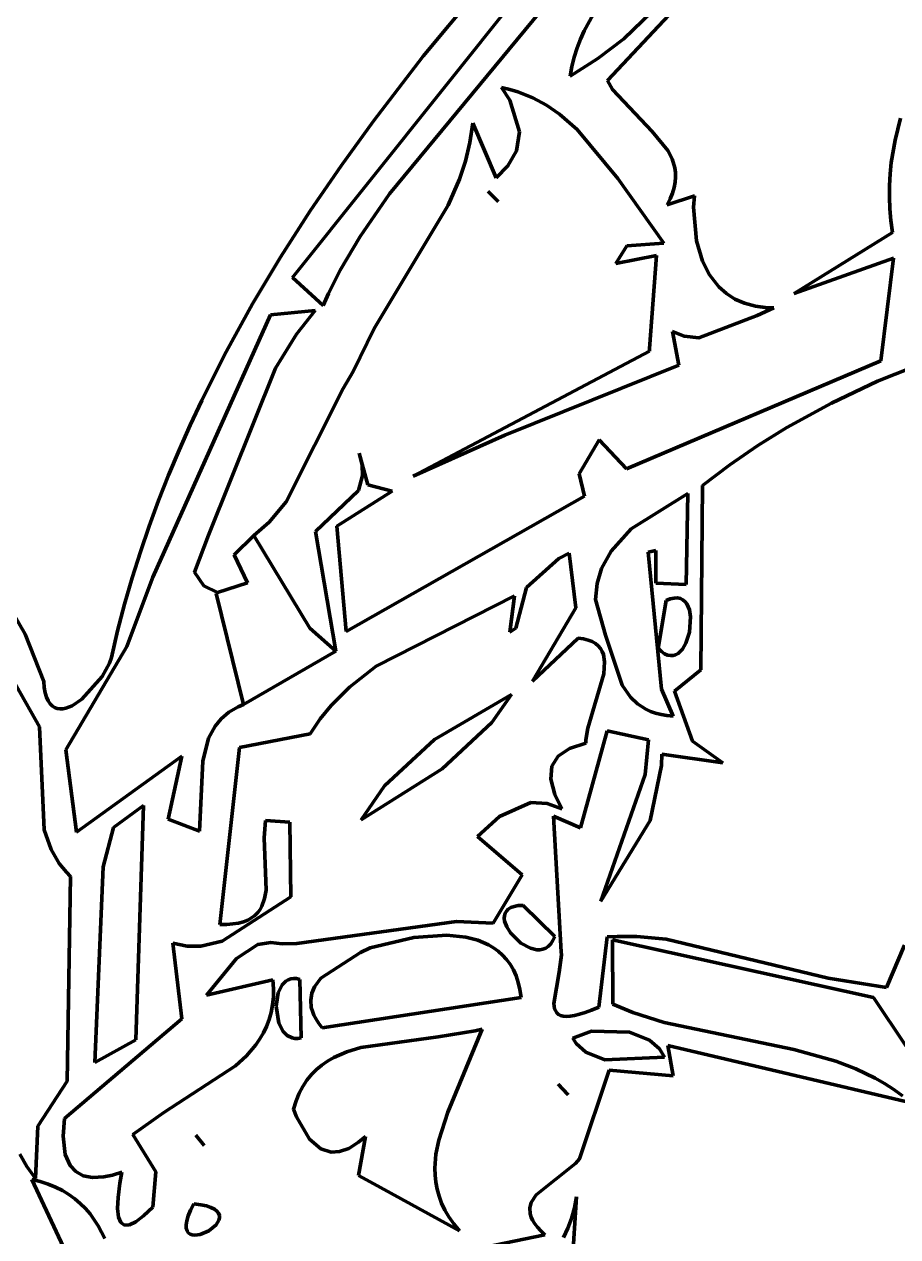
# Model space of a CAD drawing. Header units: millimetres. Extents: x 0 to 10.4, y 0 to 8.2.
# Drawn here: x 6.522 to 7.062, y 4.295 to 5.044 of the extents above; entities that cross this region are included whole.
import ezdxf

# ---------------------------------------------------------------- set-up
doc = ezdxf.new("R2010")
doc.units = ezdxf.units.MM
for name, color, linetype, lineweight in [('color#000000ff', 7, 'CONTINUOUS', 100), ('color#929292ff', 7, 'CONTINUOUS', 100), ('color#ffffffff', 7, 'CONTINUOUS', 100)]:
    doc.layers.add(name, color=color, linetype=linetype, lineweight=lineweight)

msp = doc.modelspace()

# ---------------------------------------------------------------- linework, layer by layer
at = {"layer": 'color#000000ff'}
for p, q in [((7.00498, 5.14004), (6.88251, 5.00934)), ((6.8826, 5.13125), (6.68796, 4.88781)), ((6.89261, 5.03508), (6.97901, 5.11898)), ((6.76876, 5.02437), (6.81171, 5.07616)), ((6.74798, 4.93942), (6.84555, 5.05733)), ((6.87358, 5.05023), (6.86809, 5.0402)), ((6.86809, 5.0402), (6.86575, 5.03495)), ((6.86575, 5.03495), (6.8637, 5.02952)), ((6.87664, 5.02292), (6.89261, 5.03508)), ((6.8637, 5.02952), (6.86197, 5.02391)), ((6.73783, 4.9842), (6.76876, 5.02437)), ((6.85952, 5.01209), (6.87664, 5.02292)), ((6.86057, 5.0181), (6.85952, 5.01209)), ((6.86197, 5.02391), (6.86057, 5.0181)), ((6.82219, 5.00391), (6.81711, 5.00513)), ((6.81711, 5.00513), (6.8221, 4.99725)), ((6.82708, 5.00243), (6.82219, 5.00391)), ((6.88251, 5.00934), (6.8856, 5.00385)), ((6.8856, 5.00385), (6.91006, 4.9779)), ((6.8221, 4.99725), (6.82823, 4.97763)), ((6.8363, 4.99872), (6.82708, 5.00243)), ((6.84485, 4.9941), (6.8363, 4.99872)), ((6.85279, 4.98867), (6.84485, 4.9941)), ((6.86373, 4.97924), (6.85279, 4.98867)), ((6.71801, 4.95678), (6.73783, 4.9842)), ((6.79936, 4.98314), (6.79759, 4.97117)), ((6.81385, 4.94936), (6.79936, 4.98314)), ((7.06005, 4.97255), (7.06348, 4.98608)), ((6.82823, 4.97763), (6.82639, 4.96607)), ((6.88881, 4.94899), (6.86373, 4.97924)), ((6.91006, 4.9779), (6.91974, 4.96613)), ((7.05777, 4.95872), (7.06005, 4.97255)), ((6.79759, 4.97117), (6.79479, 4.95964)), ((6.82639, 4.96607), (6.821, 4.95668)), ((6.91974, 4.96613), (6.92238, 4.96102)), ((6.79479, 4.95964), (6.79109, 4.94851)), ((6.92238, 4.96102), (6.92404, 4.95557)), ((7.05708, 4.95169), (7.05777, 4.95872)), ((6.69893, 4.92885), (6.71801, 4.95678)), ((6.821, 4.95668), (6.81385, 4.94936)), ((6.92404, 4.95557), (6.92445, 4.95268)), ((6.92445, 4.95268), (6.92453, 4.94968)), ((7.0567, 4.9446), (7.05708, 4.95169)), ((6.79109, 4.94851), (6.78412, 4.93242)), ((6.91727, 4.90886), (6.88881, 4.94899)), ((6.92367, 4.9433), (6.92268, 4.9399)), ((6.92428, 4.94656), (6.92367, 4.9433)), ((6.92453, 4.94968), (6.92428, 4.94656)), ((7.05664, 4.93744), (7.0567, 4.9446)), ((6.72968, 4.91308), (6.74798, 4.93942)), ((6.91943, 4.93261), (6.93614, 4.93821)), ((6.92127, 4.93634), (6.91943, 4.93261)), ((6.92268, 4.9399), (6.92127, 4.93634)), ((6.93614, 4.93821), (6.93571, 4.93116)), ((7.05692, 4.93022), (7.05664, 4.93744)), ((6.68068, 4.90038), (6.69893, 4.92885)), ((6.78412, 4.93242), (6.73848, 4.85633)), ((6.93571, 4.93116), (6.93739, 4.91049)), ((7.05755, 4.92293), (7.05692, 4.93022)), ((7.05852, 4.91558), (7.05755, 4.92293)), ((6.71745, 4.89232), (6.72968, 4.91308)), ((6.99786, 4.87784), (7.05852, 4.91558)), ((6.8877, 4.89632), (6.89452, 4.90732)), ((6.89452, 4.90732), (6.91727, 4.90886)), ((6.93739, 4.91049), (6.94118, 4.89783)), ((6.66337, 4.87139), (6.68068, 4.90038)), ((6.91281, 4.90138), (6.8877, 4.89632)), ((6.90848, 4.84393), (6.91281, 4.90138)), ((6.94118, 4.89783), (6.94554, 4.88935)), ((7.05902, 4.89967), (6.99786, 4.87784)), ((7.05131, 4.83628), (7.05902, 4.89967)), ((6.71018, 4.87789), (6.71745, 4.89232)), ((6.68796, 4.88781), (6.70685, 4.87048)), ((6.94554, 4.88935), (6.95129, 4.88202)), ((6.70685, 4.87048), (6.71018, 4.87789)), ((6.95129, 4.88202), (6.95592, 4.87789)), ((6.95592, 4.87789), (6.96122, 4.87447)), ((6.64708, 4.84186), (6.66337, 4.87139)), ((6.96122, 4.87447), (6.9672, 4.87181)), ((6.9672, 4.87181), (6.97389, 4.87001)), ((6.97389, 4.87001), (6.98131, 4.86912)), ((6.9853, 4.86905), (6.97496, 4.86421)), ((6.98131, 4.86912), (6.9853, 4.86905)), ((6.67439, 4.86468), (6.60168, 4.70262)), ((6.7019, 4.86738), (6.67439, 4.86468)), ((6.69045, 4.85271), (6.7019, 4.86738)), ((6.97496, 4.86421), (6.93888, 4.85048)), ((6.67739, 4.83182), (6.69045, 4.85271)), ((6.73848, 4.85633), (6.72548, 4.82979)), ((6.92978, 4.85158), (6.9227, 4.85434)), ((6.9227, 4.85434), (6.92664, 4.83354)), ((6.93888, 4.85048), (6.92978, 4.85158)), ((6.63935, 4.82689), (6.64708, 4.84186)), ((6.76251, 4.76498), (6.90836, 4.84235)), ((6.90836, 4.84235), (6.90848, 4.84393)), ((7.09813, 4.84314), (7.04932, 4.8237)), ((6.63607, 4.72862), (6.67739, 4.83182)), ((6.92664, 4.83354), (6.81902, 4.79034)), ((6.89428, 4.76956), (7.05131, 4.83628)), ((6.63191, 4.81179), (6.63935, 4.82689)), ((6.72548, 4.82979), (6.71918, 4.81917)), ((7.04932, 4.8237), (7.02091, 4.81021)), ((6.71918, 4.81917), (6.68418, 4.74916)), ((6.62477, 4.79655), (6.63191, 4.81179)), ((7.02091, 4.81021), (6.99331, 4.7951)), ((6.61795, 4.78117), (6.62477, 4.79655)), ((6.99331, 4.7951), (6.97542, 4.78405)), ((6.81902, 4.79034), (6.76251, 4.76498)), ((6.86491, 4.76649), (6.87728, 4.78757)), ((6.87728, 4.78757), (6.89428, 4.76956)), ((6.61146, 4.76565), (6.61795, 4.78117)), ((6.73109, 4.77191), (6.72926, 4.77916)), ((6.72926, 4.77916), (6.73441, 4.75961)), ((6.97542, 4.78405), (6.958, 4.77214)), ((6.7313, 4.76544), (6.73109, 4.77191)), ((6.958, 4.77214), (6.94108, 4.75933)), ((6.6053, 4.75), (6.61146, 4.76565)), ((6.72865, 4.75612), (6.7313, 4.76544)), ((6.86837, 4.75262), (6.86491, 4.76649)), ((6.70221, 4.73084), (6.72865, 4.75612)), ((6.74947, 4.75573), (6.71528, 4.73424)), ((6.73441, 4.75961), (6.74947, 4.75573)), ((6.94108, 4.75933), (6.9402, 4.64534)), ((6.5995, 4.7342), (6.6053, 4.75)), ((6.68418, 4.74916), (6.67368, 4.73666)), ((6.72122, 4.6691), (6.86837, 4.75262)), ((6.93218, 4.75439), (6.89711, 4.73248)), ((6.93113, 4.69809), (6.93218, 4.75439)), ((6.59406, 4.71826), (6.5995, 4.7342)), ((6.67368, 4.73666), (6.66414, 4.72845)), ((6.71528, 4.73424), (6.72122, 4.6691)), ((6.62755, 4.70585), (6.63607, 4.72862)), ((6.66414, 4.72845), (6.65198, 4.71651)), ((6.7147, 4.65697), (6.70221, 4.73084)), ((6.89711, 4.73248), (6.88471, 4.71879)), ((6.58899, 4.70219), (6.59406, 4.71826)), ((6.88471, 4.71879), (6.87889, 4.70797)), ((6.90756, 4.71813), (6.91243, 4.71918)), ((6.91585, 4.63341), (6.90756, 4.71813)), ((6.91243, 4.71918), (6.91236, 4.69904)), ((6.65198, 4.71651), (6.66022, 4.69909)), ((6.8524, 4.71429), (6.83253, 4.69622)), ((6.85887, 4.71746), (6.8524, 4.71429)), ((6.86293, 4.68364), (6.85887, 4.71746)), ((6.63324, 4.69733), (6.62755, 4.70585)), ((6.87889, 4.70797), (6.87615, 4.69886)), ((6.50462, 4.69901), (6.52291, 4.66756)), ((6.5843, 4.68597), (6.58899, 4.70219)), ((6.60168, 4.70262), (6.58568, 4.65992)), ((6.64173, 4.69324), (6.63324, 4.69733)), ((6.66022, 4.69909), (6.64173, 4.69324)), ((6.83253, 4.69622), (6.82596, 4.6711)), ((6.87615, 4.69886), (6.87501, 4.68879)), ((6.91236, 4.69904), (6.93113, 4.69809)), ((6.82515, 4.69121), (6.73971, 4.64765)), ((6.82215, 4.66864), (6.82515, 4.69121)), ((6.87501, 4.68879), (6.88127, 4.66694)), ((6.9187, 4.68834), (6.91382, 4.65877)), ((6.92129, 4.68932), (6.9187, 4.68834)), ((6.92361, 4.6898), (6.92129, 4.68932)), ((6.92567, 4.68983), (6.92361, 4.6898)), ((6.92749, 4.68943), (6.92567, 4.68983)), ((6.92906, 4.68865), (6.92749, 4.68943)), ((6.9304, 4.68753), (6.92906, 4.68865)), ((6.58002, 4.66961), (6.5843, 4.68597)), ((6.83617, 4.63853), (6.86293, 4.68364)), ((6.93151, 4.68611), (6.9304, 4.68753)), ((6.93308, 4.68253), (6.93151, 4.68611)), ((6.93384, 4.67822), (6.93308, 4.68253)), ((6.53175, 4.61032), (6.49273, 4.67886)), ((6.93313, 4.66868), (6.93384, 4.67822)), ((6.52291, 4.66756), (6.53433, 4.63826)), ((6.57614, 4.6531), (6.58002, 4.66961)), ((6.82596, 4.6711), (6.82215, 4.66864)), ((6.88127, 4.66694), (6.89165, 4.63596)), ((6.93091, 4.66196), (6.93313, 4.66868)), ((6.58568, 4.65992), (6.54798, 4.59594)), ((6.86432, 4.66505), (6.83617, 4.63853)), ((6.86762, 4.66457), (6.86432, 4.66505)), ((6.87048, 4.66383), (6.86762, 4.66457)), ((6.87294, 4.66285), (6.87048, 4.66383)), ((6.87502, 4.66165), (6.87294, 4.66285)), ((6.87674, 4.66023), (6.87502, 4.66165)), ((6.87811, 4.65861), (6.87674, 4.66023)), ((6.87917, 4.65681), (6.87811, 4.65861)), ((6.91382, 4.65877), (6.91579, 4.65681)), ((6.92746, 4.6568), (6.92873, 4.65828)), ((6.92873, 4.65828), (6.93091, 4.66196)), ((6.57496, 4.6495), (6.57614, 4.6531)), ((6.65765, 4.62413), (6.7147, 4.65697)), ((6.87994, 4.65484), (6.87917, 4.65681)), ((6.88069, 4.65045), (6.87994, 4.65484)), ((6.91579, 4.65681), (6.9177, 4.65542)), ((6.9177, 4.65542), (6.91954, 4.65456)), ((6.91954, 4.65456), (6.92131, 4.65419)), ((6.92131, 4.65419), (6.92299, 4.65426)), ((6.92299, 4.65426), (6.92458, 4.65475)), ((6.92458, 4.65475), (6.92607, 4.65561)), ((6.92607, 4.65561), (6.92746, 4.6568)), ((6.57037, 4.64124), (6.57496, 4.6495)), ((6.73971, 4.64765), (6.72314, 4.63467)), ((6.8802, 4.64295), (6.88069, 4.65045)), ((6.9402, 4.64534), (6.92396, 4.6322)), ((6.53433, 4.63826), (6.5347, 4.63451)), ((6.55784, 4.62734), (6.57037, 4.64124)), ((6.87044, 4.6095), (6.8802, 4.64295)), ((6.89165, 4.63596), (6.89681, 4.62853)), ((6.5347, 4.63451), (6.5353, 4.63128)), ((6.5353, 4.63128), (6.5361, 4.62856)), ((6.5361, 4.62856), (6.53709, 4.6263)), ((6.72314, 4.63467), (6.71191, 4.62343)), ((6.89681, 4.62853), (6.9011, 4.6244)), ((6.92316, 4.61689), (6.91585, 4.63341)), ((6.92396, 4.6322), (6.93503, 4.60142)), ((6.53709, 4.6263), (6.53826, 4.62449)), ((6.53826, 4.62449), (6.53958, 4.62311)), ((6.53958, 4.62311), (6.54104, 4.62213)), ((6.54104, 4.62213), (6.54262, 4.62153)), ((6.54262, 4.62153), (6.54431, 4.62127)), ((6.54431, 4.62127), (6.5461, 4.62135)), ((6.5461, 4.62135), (6.54796, 4.62173)), ((6.54796, 4.62173), (6.55184, 4.6233)), ((6.55184, 4.6233), (6.55784, 4.62734)), ((6.64867, 4.61921), (6.65437, 4.62264)), ((6.65437, 4.62264), (6.65765, 4.62413)), ((6.71191, 4.62343), (6.7051, 4.61508)), ((6.9011, 4.6244), (6.9062, 4.62106)), ((6.9062, 4.62106), (6.90908, 4.61972)), ((6.64028, 4.61072), (6.64401, 4.61521)), ((6.64401, 4.61521), (6.64867, 4.61921)), ((6.7051, 4.61508), (6.69891, 4.60598)), ((6.90908, 4.61972), (6.91221, 4.61862)), ((6.91221, 4.61862), (6.91558, 4.61777)), ((6.91558, 4.61777), (6.91923, 4.61719)), ((6.91923, 4.61719), (6.92316, 4.61689)), ((6.53471, 4.5467), (6.53175, 4.61032)), ((6.6362, 4.60319), (6.64028, 4.61072)), ((6.69891, 4.60598), (6.65517, 4.59742)), ((6.88223, 4.60771), (6.86587, 4.54787)), ((6.86915, 4.60223), (6.87044, 4.6095)), ((6.90782, 4.60228), (6.88223, 4.60771)), ((6.63258, 4.589), (6.6362, 4.60319)), ((6.85897, 4.59692), (6.86907, 4.60006)), ((6.86907, 4.60006), (6.86915, 4.60223)), ((6.9058, 4.5807), (6.90782, 4.60228)), ((6.93503, 4.60142), (6.9538, 4.58798)), ((6.54798, 4.59594), (6.55459, 4.54521)), ((6.55459, 4.54521), (6.61969, 4.59207)), ((6.61969, 4.59207), (6.61122, 4.55328)), ((6.65517, 4.59742), (6.64304, 4.48823)), ((6.8482, 4.58586), (6.85202, 4.59219)), ((6.85202, 4.59219), (6.85897, 4.59692)), ((6.91615, 4.59337), (6.9159, 4.58626)), ((6.9538, 4.58798), (6.91615, 4.59337)), ((6.63057, 4.54588), (6.63258, 4.589)), ((6.84753, 4.57793), (6.8482, 4.58586)), ((6.9159, 4.58626), (6.90877, 4.55247)), ((6.85001, 4.56841), (6.84753, 4.57793)), ((6.87842, 4.50249), (6.9058, 4.5807)), ((6.85425, 4.55964), (6.85001, 4.56841)), ((6.59599, 4.56166), (6.57751, 4.54813)), ((6.59118, 4.41688), (6.59599, 4.56166)), ((6.81579, 4.55491), (6.83508, 4.56348)), ((6.83508, 4.56348), (6.84528, 4.56289)), ((6.84528, 4.56289), (6.85425, 4.55964)), ((6.61122, 4.55328), (6.63057, 4.54588)), ((6.80213, 4.5426), (6.81579, 4.55491)), ((6.86587, 4.54787), (6.8491, 4.55508)), ((6.8491, 4.55508), (6.85389, 4.47131)), ((6.53891, 4.53437), (6.53471, 4.5467)), ((6.57751, 4.54813), (6.57112, 4.5238)), ((6.67053, 4.54168), (6.67134, 4.55244)), ((6.67134, 4.55244), (6.68639, 4.5513)), ((6.68639, 4.5513), (6.68699, 4.50518)), ((6.90877, 4.55247), (6.87842, 4.50249)), ((6.67165, 4.50935), (6.67053, 4.54168)), ((6.82986, 4.51882), (6.80213, 4.5426)), ((6.54393, 4.52576), (6.53891, 4.53437)), ((6.54834, 4.52039), (6.54393, 4.52576)), ((6.57112, 4.5238), (6.56587, 4.4029)), ((6.5509, 4.51782), (6.54834, 4.52039)), ((6.54889, 4.39135), (6.5509, 4.51782)), ((6.81197, 4.48904), (6.82986, 4.51882)), ((6.67076, 4.50416), (6.67165, 4.50935)), ((6.68699, 4.50518), (6.6445, 4.47786)), ((6.6691, 4.4995), (6.67076, 4.50416)), ((6.66275, 4.49221), (6.66477, 4.49374)), ((6.66477, 4.49374), (6.66649, 4.49547)), ((6.66649, 4.49547), (6.66793, 4.4974)), ((6.66793, 4.4974), (6.6691, 4.4995)), ((6.81881, 4.49358), (6.81873, 4.49196)), ((6.81924, 4.49509), (6.81881, 4.49358)), ((6.82004, 4.49644), (6.81924, 4.49509)), ((6.82123, 4.49762), (6.82004, 4.49644)), ((6.82285, 4.49859), (6.82123, 4.49762)), ((6.82491, 4.49932), (6.82285, 4.49859)), ((6.82744, 4.49979), (6.82491, 4.49932)), ((6.83047, 4.49997), (6.82744, 4.49979)), ((6.84989, 4.4807), (6.83047, 4.49997)), ((6.64304, 4.48823), (6.64734, 4.4882)), ((6.64734, 4.4882), (6.6512, 4.48847)), ((6.6512, 4.48847), (6.65466, 4.48902)), ((6.65466, 4.48902), (6.65772, 4.48984)), ((6.65772, 4.48984), (6.66041, 4.49091)), ((6.66041, 4.49091), (6.66275, 4.49221)), ((6.69064, 4.47644), (6.7892, 4.49008)), ((6.7892, 4.49008), (6.81197, 4.48904)), ((6.81873, 4.49196), (6.81895, 4.49024)), ((6.81895, 4.49024), (6.82026, 4.48664)), ((6.82026, 4.48664), (6.82251, 4.48302)), ((6.76286, 4.48011), (6.73585, 4.47366)), ((6.78334, 4.48154), (6.76286, 4.48011)), ((6.79506, 4.48035), (6.78334, 4.48154)), ((6.80236, 4.47848), (6.79506, 4.48035)), ((6.80908, 4.47564), (6.80236, 4.47848)), ((6.82251, 4.48302), (6.82904, 4.47661)), ((6.8475, 4.47626), (6.8488, 4.47824)), ((6.8488, 4.47824), (6.84989, 4.4807)), ((6.87714, 4.43718), (6.88227, 4.48043)), ((6.88227, 4.48043), (6.88842, 4.48074)), ((7.04677, 4.44315), (6.88569, 4.4786)), ((6.88569, 4.4786), (6.88579, 4.4389)), ((6.88842, 4.48074), (6.90061, 4.48067)), ((6.90061, 4.48067), (6.91867, 4.47911)), ((6.91867, 4.47911), (7.01882, 4.45508)), ((6.62292, 4.47479), (6.61411, 4.47656)), ((6.61411, 4.47656), (6.6196, 4.42996)), ((6.63132, 4.47475), (6.62292, 4.47479)), ((6.6445, 4.47786), (6.63132, 4.47475)), ((6.65331, 4.46721), (6.66651, 4.47584)), ((6.66651, 4.47584), (6.67462, 4.47712)), ((6.67462, 4.47712), (6.68156, 4.47629)), ((6.68156, 4.47629), (6.69064, 4.47644)), ((6.72994, 4.47086), (6.70551, 4.45491)), ((6.73585, 4.47366), (6.72994, 4.47086)), ((6.81218, 4.47381), (6.80908, 4.47564)), ((6.81508, 4.47171), (6.81218, 4.47381)), ((6.81776, 4.4693), (6.81508, 4.47171)), ((6.82904, 4.47661), (6.8349, 4.47346)), ((6.8349, 4.47346), (6.83887, 4.47257)), ((6.83887, 4.47257), (6.84079, 4.47257)), ((6.84079, 4.47257), (6.84265, 4.47291)), ((6.84265, 4.47291), (6.8444, 4.47362)), ((6.8444, 4.47362), (6.84603, 4.47473)), ((6.84603, 4.47473), (6.8475, 4.47626)), ((6.85389, 4.47131), (6.85402, 4.46945)), ((7.05474, 4.44915), (7.06592, 4.47545)), ((6.6349, 4.44457), (6.65331, 4.46721)), ((6.82022, 4.46659), (6.81776, 4.4693)), ((6.82243, 4.46355), (6.82022, 4.46659)), ((6.82437, 4.46018), (6.82243, 4.46355)), ((6.85402, 4.46945), (6.85266, 4.45872)), ((6.82603, 4.45645), (6.82437, 4.46018)), ((6.82739, 4.45237), (6.82603, 4.45645)), ((6.85266, 4.45872), (6.84932, 4.4393)), ((6.67586, 4.45392), (6.6349, 4.44457)), ((6.67625, 4.4485), (6.67586, 4.45392)), ((6.6762, 4.44336), (6.67625, 4.4485)), ((6.68156, 4.4509), (6.67911, 4.44591)), ((6.68393, 4.45325), (6.68156, 4.4509)), ((6.68534, 4.45406), (6.68393, 4.45325)), ((6.6869, 4.45459), (6.68534, 4.45406)), ((6.68861, 4.45481), (6.6869, 4.45459)), ((6.69047, 4.4547), (6.68861, 4.45481)), ((6.69248, 4.45423), (6.69047, 4.4547)), ((6.69336, 4.41817), (6.69248, 4.45423)), ((6.70157, 4.44955), (6.69992, 4.44564)), ((6.70551, 4.45491), (6.70157, 4.44955)), ((6.82843, 4.44791), (6.82739, 4.45237)), ((7.01882, 4.45508), (7.05474, 4.44915)), ((6.67573, 4.43848), (6.6762, 4.44336)), ((6.67911, 4.44591), (6.67788, 4.43768)), ((6.69992, 4.44564), (6.69922, 4.44144)), ((6.69922, 4.44144), (6.6996, 4.43693)), ((6.70621, 4.42429), (6.82914, 4.44306)), ((6.82914, 4.44306), (6.82843, 4.44791)), ((7.06679, 4.4133), (7.04677, 4.44315)), ((6.67361, 4.42943), (6.67486, 4.43384)), ((6.67486, 4.43384), (6.67573, 4.43848)), ((6.67788, 4.43768), (6.67956, 4.42721)), ((6.6996, 4.43693), (6.70024, 4.43457)), ((6.70024, 4.43457), (6.7012, 4.43212)), ((6.84932, 4.4393), (6.8498, 4.43608)), ((6.8498, 4.43608), (6.85113, 4.43357)), ((6.85113, 4.43357), (6.85217, 4.43264)), ((6.86521, 4.43268), (6.86873, 4.43381)), ((6.86873, 4.43381), (6.8727, 4.4353)), ((6.8727, 4.4353), (6.87714, 4.43718)), ((6.88579, 4.4389), (6.89819, 4.43371)), ((6.89819, 4.43371), (6.91745, 4.42756)), ((6.6196, 4.42996), (6.54715, 4.36825)), ((6.67201, 4.42524), (6.67361, 4.42943)), ((6.67956, 4.42721), (6.68226, 4.42209)), ((6.7012, 4.43212), (6.70251, 4.42959)), ((6.70251, 4.42959), (6.70417, 4.42698)), ((6.70417, 4.42698), (6.70621, 4.42429)), ((6.85217, 4.43264), (6.8535, 4.43194)), ((6.8535, 4.43194), (6.85514, 4.4315)), ((6.85514, 4.4315), (6.8571, 4.43134)), ((6.8571, 4.43134), (6.85942, 4.43147)), ((6.85942, 4.43147), (6.86211, 4.43191)), ((6.86211, 4.43191), (6.86521, 4.43268)), ((6.91745, 4.42756), (6.99757, 4.41101)), ((6.66784, 4.41746), (6.67008, 4.42125)), ((6.67008, 4.42125), (6.67201, 4.42524)), ((6.68226, 4.42209), (6.68475, 4.4196)), ((6.68475, 4.4196), (6.68779, 4.4181)), ((6.77799, 4.41874), (6.73019, 4.41223)), ((6.80085, 4.4224), (6.77799, 4.41874)), ((6.78397, 4.37225), (6.80506, 4.42352)), ((6.80506, 4.42352), (6.80085, 4.4224)), ((6.87269, 4.42218), (6.86104, 4.41797)), ((6.89601, 4.42169), (6.87269, 4.42218)), ((6.90844, 4.41668), (6.89601, 4.42169)), ((6.56587, 4.4029), (6.59118, 4.41688)), ((6.6595, 4.40709), (6.66532, 4.41384)), ((6.66532, 4.41384), (6.66784, 4.41746)), ((6.68779, 4.4181), (6.68951, 4.41779)), ((6.68951, 4.41779), (6.69137, 4.4178)), ((6.69137, 4.4178), (6.69336, 4.41817)), ((6.73019, 4.41223), (6.7215, 4.40954)), ((6.86104, 4.41797), (6.86321, 4.41462)), ((6.86321, 4.41462), (6.8691, 4.40934)), ((6.91461, 4.4113), (6.90844, 4.41668)), ((6.91762, 4.40617), (6.91461, 4.4113)), ((7.07012, 4.37796), (6.91983, 4.41335)), ((6.91983, 4.41335), (6.92303, 4.39475)), ((6.99757, 4.41101), (7.02341, 4.40375)), ((6.65282, 4.4009), (6.6595, 4.40709)), ((6.70968, 4.40379), (6.70613, 4.40133)), ((6.71343, 4.40596), (6.70968, 4.40379)), ((6.7215, 4.40954), (6.71343, 4.40596)), ((6.8691, 4.40934), (6.88079, 4.40459)), ((6.88079, 4.40459), (6.91762, 4.40617)), ((7.02341, 4.40375), (7.03583, 4.39899)), ((6.60846, 4.37196), (6.65282, 4.4009)), ((6.70281, 4.39856), (6.69973, 4.39546)), ((6.70613, 4.40133), (6.70281, 4.39856)), ((6.8836, 4.39822), (6.8653, 4.34335)), ((6.92303, 4.39475), (6.8836, 4.39822)), ((7.03583, 4.39899), (7.0478, 4.39322)), ((6.53078, 4.36359), (6.54889, 4.39135)), ((6.69691, 4.392), (6.69437, 4.38817)), ((6.69973, 4.39546), (6.69691, 4.392)), ((6.85204, 4.38955), (6.85439, 4.38711)), ((6.85832, 4.38305), (6.85204, 4.38955)), ((7.0478, 4.39322), (7.0536, 4.38991)), ((7.0536, 4.38991), (7.05926, 4.38627)), ((6.69213, 4.38394), (6.6902, 4.37929)), ((6.69437, 4.38817), (6.69213, 4.38394)), ((6.85439, 4.38711), (6.85832, 4.38305)), ((7.05926, 4.38627), (7.06477, 4.3823)), ((6.6902, 4.37929), (6.68861, 4.37419)), ((6.68861, 4.37419), (6.69052, 4.36931)), ((6.54715, 4.36825), (6.54638, 4.35738)), ((6.58946, 4.35849), (6.60846, 4.37196)), ((6.69052, 4.36931), (6.6985, 4.35558)), ((6.77826, 4.35498), (6.78397, 4.37225)), ((6.52932, 4.33132), (6.53078, 4.36359)), ((6.60357, 4.33542), (6.58946, 4.35849)), ((6.54638, 4.35738), (6.54766, 4.34614)), ((6.62833, 4.35802), (6.63348, 4.35161)), ((6.63348, 4.35161), (6.62833, 4.35802)), ((6.6985, 4.35558), (6.70547, 4.34962)), ((6.72275, 4.34985), (6.72883, 4.35363)), ((6.73312, 4.35722), (6.72866, 4.33312)), ((6.72883, 4.35363), (6.73312, 4.35722)), ((6.77656, 4.34633), (6.77826, 4.35498)), ((6.51958, 4.34631), (6.52394, 4.33861)), ((6.54766, 4.34614), (6.55065, 4.33927)), ((6.70547, 4.34962), (6.71184, 4.3476)), ((6.71184, 4.3476), (6.71709, 4.34788)), ((6.71709, 4.34788), (6.72275, 4.34985)), ((6.77589, 4.33769), (6.77656, 4.34633)), ((6.52394, 4.33861), (6.52932, 4.33132)), ((6.55065, 4.33927), (6.55412, 4.33551)), ((6.77601, 4.33336), (6.77589, 4.33769)), ((6.86268, 4.34045), (6.83839, 4.32117)), ((6.8653, 4.34335), (6.86268, 4.34045)), ((6.52699, 4.33057), (6.579, 4.22002)), ((6.53219, 4.32936), (6.52699, 4.33057)), ((6.53707, 4.32783), (6.53219, 4.32936)), ((6.55412, 4.33551), (6.5587, 4.33302)), ((6.5587, 4.33302), (6.56444, 4.33192)), ((6.56444, 4.33192), (6.5714, 4.33227)), ((6.5714, 4.33227), (6.57675, 4.33337)), ((6.57675, 4.33337), (6.58268, 4.33518)), ((6.58268, 4.33518), (6.58143, 4.32837)), ((6.60164, 4.31361), (6.60357, 4.33542)), ((6.72866, 4.33312), (6.73593, 4.32914)), ((6.73593, 4.32914), (6.79108, 4.29893)), ((6.77646, 4.32905), (6.77601, 4.33336)), ((6.77727, 4.32473), (6.77646, 4.32905)), ((6.54163, 4.32599), (6.53707, 4.32783)), ((6.54589, 4.32387), (6.54163, 4.32599)), ((6.54986, 4.32147), (6.54589, 4.32387)), ((6.55354, 4.31881), (6.54986, 4.32147)), ((6.58143, 4.32837), (6.58028, 4.31964)), ((6.77846, 4.32042), (6.77727, 4.32473)), ((6.83839, 4.32117), (6.83538, 4.31647)), ((6.55694, 4.31591), (6.55354, 4.31881)), ((6.56007, 4.31277), (6.55694, 4.31591)), ((6.58028, 4.31964), (6.57997, 4.31267)), ((6.59599, 4.30816), (6.60164, 4.31361)), ((6.62703, 4.31565), (6.62502, 4.31164)), ((6.63129, 4.3151), (6.62703, 4.31565)), ((6.63481, 4.31434), (6.63129, 4.3151)), ((6.63761, 4.31339), (6.63481, 4.31434)), ((6.78007, 4.31611), (6.77846, 4.32042)), ((6.7821, 4.31181), (6.78007, 4.31611)), ((6.83538, 4.31647), (6.83451, 4.31308)), ((6.86345, 4.32001), (6.86069, 4.27803)), ((6.86209, 4.31315), (6.86345, 4.32001)), ((6.56295, 4.30942), (6.56007, 4.31277)), ((6.56795, 4.30214), (6.56295, 4.30942)), ((6.57997, 4.31267), (6.58052, 4.30749)), ((6.58052, 4.30749), (6.58191, 4.30407)), ((6.5912, 4.30447), (6.59599, 4.30816)), ((6.6236, 4.30816), (6.62273, 4.30519)), ((6.62502, 4.31164), (6.6236, 4.30816)), ((6.63977, 4.3123), (6.63761, 4.31339)), ((6.64132, 4.31108), (6.63977, 4.3123)), ((6.64232, 4.30977), (6.64132, 4.31108)), ((6.64281, 4.30838), (6.64232, 4.30977)), ((6.64249, 4.30551), (6.64285, 4.30695)), ((6.64285, 4.30695), (6.64281, 4.30838)), ((6.7846, 4.30751), (6.7821, 4.31181)), ((6.78759, 4.30322), (6.7846, 4.30751)), ((6.83451, 4.31308), (6.83474, 4.30942)), ((6.83474, 4.30942), (6.83532, 4.30749)), ((6.83532, 4.30749), (6.83625, 4.30547)), ((6.85803, 4.30055), (6.86028, 4.30667)), ((6.86028, 4.30667), (6.86209, 4.31315)), ((6.57201, 4.29417), (6.56795, 4.30214)), ((6.58191, 4.30407), (6.58416, 4.30243)), ((6.58416, 4.30243), (6.58725, 4.30257)), ((6.58725, 4.30257), (6.5912, 4.30447)), ((6.62273, 4.30519), (6.62234, 4.30269)), ((6.62234, 4.30269), (6.6224, 4.30065)), ((6.6224, 4.30065), (6.62285, 4.29903)), ((6.62285, 4.29903), (6.62364, 4.29781)), ((6.63101, 4.29668), (6.63635, 4.29901)), ((6.63635, 4.29901), (6.64075, 4.30268)), ((6.64075, 4.30268), (6.64249, 4.30551)), ((6.79108, 4.29893), (6.78759, 4.30322)), ((6.83625, 4.30547), (6.83754, 4.30337)), ((6.83754, 4.30337), (6.83922, 4.30118)), ((6.83922, 4.30118), (6.8413, 4.2989)), ((6.8413, 4.2989), (6.84382, 4.29652)), ((6.85537, 4.29477), (6.85803, 4.30055)), ((6.62364, 4.29781), (6.62473, 4.29696)), ((6.62473, 4.29696), (6.62606, 4.29644)), ((6.62606, 4.29644), (6.62758, 4.29625)), ((6.62758, 4.29625), (6.63101, 4.29668)), ((6.84382, 4.29652), (6.74732, 4.27657))]:
    msp.add_line(p, q, dxfattribs=at)
at = {"layer": 'color#929292ff'}
for p, q in [((6.97901, 5.11898), (6.89261, 5.03508)), ((6.86809, 5.0402), (6.87358, 5.05023)), ((6.86575, 5.03495), (6.86809, 5.0402)), ((6.8637, 5.02952), (6.86575, 5.03495)), ((6.89261, 5.03508), (6.87664, 5.02292)), ((6.86197, 5.02391), (6.8637, 5.02952)), ((6.87664, 5.02292), (6.85952, 5.01209)), ((6.85952, 5.01209), (6.86057, 5.0181)), ((6.86057, 5.0181), (6.86197, 5.02391)), ((6.80877, 4.94087), (6.8149, 4.93459)), ((6.80958, 4.94003), (6.80877, 4.94087)), ((6.8149, 4.93459), (6.80958, 4.94003)), ((6.65198, 4.71651), (6.66414, 4.72845)), ((6.66414, 4.72845), (6.69867, 4.67108)), ((6.66022, 4.69909), (6.65198, 4.71651)), ((6.64173, 4.69324), (6.66022, 4.69909)), ((6.64078, 4.69256), (6.64173, 4.69324)), ((6.65765, 4.62413), (6.64078, 4.69256)), ((6.69867, 4.67108), (6.7147, 4.65697)), ((6.7147, 4.65697), (6.65765, 4.62413)), ((6.77566, 4.60245), (6.82317, 4.63018)), ((6.82317, 4.63018), (6.81117, 4.61298)), ((6.81117, 4.61298), (6.78041, 4.58437)), ((6.74478, 4.57373), (6.77566, 4.60245)), ((6.78041, 4.58437), (6.73043, 4.55281)), ((6.73043, 4.55281), (6.74478, 4.57373)), ((6.85204, 4.38955), (6.85832, 4.38305)), ((6.85439, 4.38711), (6.85204, 4.38955)), ((6.85832, 4.38305), (6.85439, 4.38711)), ((6.62833, 4.35802), (6.63348, 4.35161)), ((6.63348, 4.35161), (6.62833, 4.35802)), ((6.62502, 4.31164), (6.62703, 4.31565)), ((6.62703, 4.31565), (6.63129, 4.3151)), ((6.63129, 4.3151), (6.63481, 4.31434)), ((6.63481, 4.31434), (6.63761, 4.31339)), ((6.62273, 4.30519), (6.6236, 4.30816)), ((6.6236, 4.30816), (6.62502, 4.31164)), ((6.63761, 4.31339), (6.63977, 4.3123)), ((6.63977, 4.3123), (6.64132, 4.31108)), ((6.64132, 4.31108), (6.64232, 4.30977)), ((6.64232, 4.30977), (6.64281, 4.30838)), ((6.64285, 4.30695), (6.64249, 4.30551)), ((6.64281, 4.30838), (6.64285, 4.30695)), ((6.62234, 4.30269), (6.62273, 4.30519)), ((6.6224, 4.30065), (6.62234, 4.30269)), ((6.62285, 4.29903), (6.6224, 4.30065)), ((6.62364, 4.29781), (6.62285, 4.29903)), ((6.63635, 4.29901), (6.63101, 4.29668)), ((6.64075, 4.30268), (6.63635, 4.29901)), ((6.64249, 4.30551), (6.64075, 4.30268)), ((6.62473, 4.29696), (6.62364, 4.29781)), ((6.62606, 4.29644), (6.62473, 4.29696)), ((6.62758, 4.29625), (6.62606, 4.29644)), ((6.63101, 4.29668), (6.62758, 4.29625))]:
    msp.add_line(p, q, dxfattribs=at)
at = {"layer": 'color#ffffffff'}
for p, q in [((6.88251, 5.00934), (7.00498, 5.14004)), ((6.68796, 4.88781), (6.8826, 5.13125)), ((6.81171, 5.07616), (6.76876, 5.02437)), ((6.84555, 5.05733), (6.74798, 4.93942)), ((6.76876, 5.02437), (6.73783, 4.9842)), ((6.8221, 4.99725), (6.81711, 5.00513)), ((6.81711, 5.00513), (6.82219, 5.00391)), ((6.82219, 5.00391), (6.82708, 5.00243)), ((6.8856, 5.00385), (6.88251, 5.00934)), ((6.91006, 4.9779), (6.8856, 5.00385)), ((6.82823, 4.97763), (6.8221, 4.99725)), ((6.82708, 5.00243), (6.8363, 4.99872)), ((6.8363, 4.99872), (6.84485, 4.9941)), ((6.84485, 4.9941), (6.85279, 4.98867)), ((6.85279, 4.98867), (6.86373, 4.97924)), ((6.73783, 4.9842), (6.71801, 4.95678)), ((6.79759, 4.97117), (6.79936, 4.98314)), ((6.79936, 4.98314), (6.81385, 4.94936)), ((7.06348, 4.98608), (7.06005, 4.97255)), ((6.82639, 4.96607), (6.82823, 4.97763)), ((6.86373, 4.97924), (6.88881, 4.94899)), ((6.91974, 4.96613), (6.91006, 4.9779)), ((7.06005, 4.97255), (7.05777, 4.95872)), ((6.79479, 4.95964), (6.79759, 4.97117)), ((6.821, 4.95668), (6.82639, 4.96607)), ((6.92238, 4.96102), (6.91974, 4.96613)), ((6.79109, 4.94851), (6.79479, 4.95964)), ((6.92404, 4.95557), (6.92238, 4.96102)), ((7.05777, 4.95872), (7.05708, 4.95169)), ((6.71801, 4.95678), (6.69893, 4.92885)), ((6.81385, 4.94936), (6.821, 4.95668)), ((6.92445, 4.95268), (6.92404, 4.95557)), ((6.92453, 4.94968), (6.92445, 4.95268)), ((7.05708, 4.95169), (7.0567, 4.9446)), ((6.78412, 4.93242), (6.79109, 4.94851)), ((6.88881, 4.94899), (6.91727, 4.90886)), ((6.92268, 4.9399), (6.92367, 4.9433)), ((6.92367, 4.9433), (6.92428, 4.94656)), ((6.92428, 4.94656), (6.92453, 4.94968)), ((7.0567, 4.9446), (7.05664, 4.93744)), ((6.74798, 4.93942), (6.72968, 4.91308)), ((6.80877, 4.94087), (6.80958, 4.94003)), ((6.8149, 4.93459), (6.80877, 4.94087)), ((6.80958, 4.94003), (6.8149, 4.93459)), ((6.93614, 4.93821), (6.91943, 4.93261)), ((6.91943, 4.93261), (6.92127, 4.93634)), ((6.92127, 4.93634), (6.92268, 4.9399)), ((6.93571, 4.93116), (6.93614, 4.93821)), ((7.05664, 4.93744), (7.05692, 4.93022)), ((6.69893, 4.92885), (6.68068, 4.90038)), ((6.73848, 4.85633), (6.78412, 4.93242)), ((6.93739, 4.91049), (6.93571, 4.93116)), ((7.05692, 4.93022), (7.05755, 4.92293)), ((7.05755, 4.92293), (7.05852, 4.91558)), ((6.72968, 4.91308), (6.71745, 4.89232)), ((7.05852, 4.91558), (6.99786, 4.87784)), ((6.89452, 4.90732), (6.8877, 4.89632)), ((6.91727, 4.90886), (6.89452, 4.90732)), ((6.94118, 4.89783), (6.93739, 4.91049)), ((6.68068, 4.90038), (6.66337, 4.87139)), ((6.8877, 4.89632), (6.91281, 4.90138)), ((6.91281, 4.90138), (6.90848, 4.84393)), ((6.94554, 4.88935), (6.94118, 4.89783)), ((6.99786, 4.87784), (7.05902, 4.89967)), ((7.05902, 4.89967), (7.05131, 4.83628)), ((6.71745, 4.89232), (6.71018, 4.87789)), ((6.70685, 4.87048), (6.68796, 4.88781)), ((6.95129, 4.88202), (6.94554, 4.88935)), ((6.71018, 4.87789), (6.70685, 4.87048)), ((6.95592, 4.87789), (6.95129, 4.88202)), ((6.96122, 4.87447), (6.95592, 4.87789)), ((6.66337, 4.87139), (6.64708, 4.84186)), ((6.9672, 4.87181), (6.96122, 4.87447)), ((6.97389, 4.87001), (6.9672, 4.87181)), ((6.98131, 4.86912), (6.97389, 4.87001)), ((6.97496, 4.86421), (6.9853, 4.86905)), ((6.9853, 4.86905), (6.98131, 4.86912)), ((6.60168, 4.70262), (6.67439, 4.86468)), ((6.67439, 4.86468), (6.7019, 4.86738)), ((6.7019, 4.86738), (6.69045, 4.85271)), ((6.93888, 4.85048), (6.97496, 4.86421)), ((6.69045, 4.85271), (6.67739, 4.83182)), ((6.72548, 4.82979), (6.73848, 4.85633)), ((6.92664, 4.83354), (6.9227, 4.85434)), ((6.9227, 4.85434), (6.92978, 4.85158)), ((6.92978, 4.85158), (6.93888, 4.85048)), ((6.64708, 4.84186), (6.63935, 4.82689)), ((6.90836, 4.84235), (6.76251, 4.76498)), ((6.90848, 4.84393), (6.90836, 4.84235)), ((7.04932, 4.8237), (7.09813, 4.84314)), ((6.67739, 4.83182), (6.63607, 4.72862)), ((6.81902, 4.79034), (6.92664, 4.83354)), ((7.05131, 4.83628), (6.89428, 4.76956)), ((6.63935, 4.82689), (6.63191, 4.81179)), ((6.71918, 4.81917), (6.72548, 4.82979)), ((7.02091, 4.81021), (7.04932, 4.8237)), ((6.68418, 4.74916), (6.71918, 4.81917)), ((6.63191, 4.81179), (6.62477, 4.79655)), ((6.99331, 4.7951), (7.02091, 4.81021)), ((6.62477, 4.79655), (6.61795, 4.78117)), ((6.97542, 4.78405), (6.99331, 4.7951)), ((6.76251, 4.76498), (6.81902, 4.79034)), ((6.87728, 4.78757), (6.86491, 4.76649)), ((6.89428, 4.76956), (6.87728, 4.78757)), ((6.61795, 4.78117), (6.61146, 4.76565)), ((6.73441, 4.75961), (6.72926, 4.77916)), ((6.72926, 4.77916), (6.73109, 4.77191)), ((6.958, 4.77214), (6.97542, 4.78405)), ((6.73109, 4.77191), (6.7313, 4.76544)), ((6.94108, 4.75933), (6.958, 4.77214)), ((6.61146, 4.76565), (6.6053, 4.75)), ((6.7313, 4.76544), (6.72865, 4.75612)), ((6.86491, 4.76649), (6.86837, 4.75262)), ((6.72865, 4.75612), (6.70221, 4.73084)), ((6.71528, 4.73424), (6.74947, 4.75573)), ((6.74947, 4.75573), (6.73441, 4.75961)), ((6.9402, 4.64534), (6.94108, 4.75933)), ((6.6053, 4.75), (6.5995, 4.7342)), ((6.67368, 4.73666), (6.68418, 4.74916)), ((6.86837, 4.75262), (6.72122, 4.6691)), ((6.89711, 4.73248), (6.93218, 4.75439)), ((6.93218, 4.75439), (6.93113, 4.69809)), ((6.5995, 4.7342), (6.59406, 4.71826)), ((6.66414, 4.72845), (6.67368, 4.73666)), ((6.72122, 4.6691), (6.71528, 4.73424)), ((6.63607, 4.72862), (6.62755, 4.70585)), ((6.69867, 4.67108), (6.66414, 4.72845)), ((6.70221, 4.73084), (6.7147, 4.65697)), ((6.88471, 4.71879), (6.89711, 4.73248)), ((6.59406, 4.71826), (6.58899, 4.70219)), ((6.87889, 4.70797), (6.88471, 4.71879)), ((6.91243, 4.71918), (6.90756, 4.71813)), ((6.90756, 4.71813), (6.91585, 4.63341)), ((6.91236, 4.69904), (6.91243, 4.71918)), ((6.83253, 4.69622), (6.8524, 4.71429)), ((6.8524, 4.71429), (6.85887, 4.71746)), ((6.85887, 4.71746), (6.86293, 4.68364)), ((6.62755, 4.70585), (6.63324, 4.69733)), ((6.87615, 4.69886), (6.87889, 4.70797)), ((6.52291, 4.66756), (6.50462, 4.69901)), ((6.58899, 4.70219), (6.5843, 4.68597)), ((6.58568, 4.65992), (6.60168, 4.70262)), ((6.63324, 4.69733), (6.64173, 4.69324)), ((6.82596, 4.6711), (6.83253, 4.69622)), ((6.87501, 4.68879), (6.87615, 4.69886)), ((6.93113, 4.69809), (6.91236, 4.69904)), ((6.64173, 4.69324), (6.64078, 4.69256)), ((6.64078, 4.69256), (6.65765, 4.62413)), ((6.73971, 4.64765), (6.82515, 4.69121)), ((6.82515, 4.69121), (6.82215, 4.66864)), ((6.88127, 4.66694), (6.87501, 4.68879)), ((6.91382, 4.65877), (6.9187, 4.68834)), ((6.9187, 4.68834), (6.92129, 4.68932)), ((6.92129, 4.68932), (6.92361, 4.6898)), ((6.92361, 4.6898), (6.92567, 4.68983)), ((6.92567, 4.68983), (6.92749, 4.68943)), ((6.92749, 4.68943), (6.92906, 4.68865)), ((6.92906, 4.68865), (6.9304, 4.68753)), ((6.5843, 4.68597), (6.58002, 4.66961)), ((6.86293, 4.68364), (6.83617, 4.63853)), ((6.9304, 4.68753), (6.93151, 4.68611)), ((6.93151, 4.68611), (6.93308, 4.68253)), ((6.93308, 4.68253), (6.93384, 4.67822)), ((6.49273, 4.67886), (6.53175, 4.61032)), ((6.93384, 4.67822), (6.93313, 4.66868)), ((6.53433, 4.63826), (6.52291, 4.66756)), ((6.58002, 4.66961), (6.57614, 4.6531)), ((6.7147, 4.65697), (6.69867, 4.67108)), ((6.82215, 4.66864), (6.82596, 4.6711)), ((6.89165, 4.63596), (6.88127, 4.66694)), ((6.93313, 4.66868), (6.93091, 4.66196)), ((6.54798, 4.59594), (6.58568, 4.65992)), ((6.83617, 4.63853), (6.86432, 4.66505)), ((6.86432, 4.66505), (6.86762, 4.66457)), ((6.86762, 4.66457), (6.87048, 4.66383)), ((6.87048, 4.66383), (6.87294, 4.66285)), ((6.87294, 4.66285), (6.87502, 4.66165)), ((6.87502, 4.66165), (6.87674, 4.66023)), ((6.87674, 4.66023), (6.87811, 4.65861)), ((6.87811, 4.65861), (6.87917, 4.65681)), ((6.91579, 4.65681), (6.91382, 4.65877)), ((6.92873, 4.65828), (6.92746, 4.6568)), ((6.93091, 4.66196), (6.92873, 4.65828)), ((6.57614, 4.6531), (6.57496, 4.6495)), ((6.87917, 4.65681), (6.87994, 4.65484)), ((6.87994, 4.65484), (6.88069, 4.65045)), ((6.9177, 4.65542), (6.91579, 4.65681)), ((6.91954, 4.65456), (6.9177, 4.65542)), ((6.92131, 4.65419), (6.91954, 4.65456)), ((6.92299, 4.65426), (6.92131, 4.65419)), ((6.92458, 4.65475), (6.92299, 4.65426)), ((6.92607, 4.65561), (6.92458, 4.65475)), ((6.92746, 4.6568), (6.92607, 4.65561)), ((6.57496, 4.6495), (6.57037, 4.64124)), ((6.72314, 4.63467), (6.73971, 4.64765)), ((6.88069, 4.65045), (6.8802, 4.64295)), ((6.92396, 4.6322), (6.9402, 4.64534)), ((6.5347, 4.63451), (6.53433, 4.63826)), ((6.57037, 4.64124), (6.55784, 4.62734)), ((6.8802, 4.64295), (6.87044, 4.6095)), ((6.89681, 4.62853), (6.89165, 4.63596)), ((6.5353, 4.63128), (6.5347, 4.63451)), ((6.5361, 4.62856), (6.5353, 4.63128)), ((6.53709, 4.6263), (6.5361, 4.62856)), ((6.71191, 4.62343), (6.72314, 4.63467)), ((6.82317, 4.63018), (6.77566, 4.60245)), ((6.81117, 4.61298), (6.82317, 4.63018)), ((6.9011, 4.6244), (6.89681, 4.62853)), ((6.91585, 4.63341), (6.92316, 4.61689)), ((6.93503, 4.60142), (6.92396, 4.6322)), ((6.53826, 4.62449), (6.53709, 4.6263)), ((6.53958, 4.62311), (6.53826, 4.62449)), ((6.54104, 4.62213), (6.53958, 4.62311)), ((6.54262, 4.62153), (6.54104, 4.62213)), ((6.54431, 4.62127), (6.54262, 4.62153)), ((6.5461, 4.62135), (6.54431, 4.62127)), ((6.54796, 4.62173), (6.5461, 4.62135)), ((6.55184, 4.6233), (6.54796, 4.62173)), ((6.55784, 4.62734), (6.55184, 4.6233)), ((6.65437, 4.62264), (6.64867, 4.61921)), ((6.65765, 4.62413), (6.65437, 4.62264)), ((6.7051, 4.61508), (6.71191, 4.62343)), ((6.9062, 4.62106), (6.9011, 4.6244)), ((6.90908, 4.61972), (6.9062, 4.62106)), ((6.64401, 4.61521), (6.64028, 4.61072)), ((6.64867, 4.61921), (6.64401, 4.61521)), ((6.69891, 4.60598), (6.7051, 4.61508)), ((6.91221, 4.61862), (6.90908, 4.61972)), ((6.91558, 4.61777), (6.91221, 4.61862)), ((6.91923, 4.61719), (6.91558, 4.61777)), ((6.92316, 4.61689), (6.91923, 4.61719)), ((6.53175, 4.61032), (6.53471, 4.5467)), ((6.64028, 4.61072), (6.6362, 4.60319)), ((6.65517, 4.59742), (6.69891, 4.60598)), ((6.78041, 4.58437), (6.81117, 4.61298)), ((6.86587, 4.54787), (6.88223, 4.60771)), ((6.87044, 4.6095), (6.86915, 4.60223)), ((6.88223, 4.60771), (6.90782, 4.60228)), ((6.6362, 4.60319), (6.63258, 4.589)), ((6.77566, 4.60245), (6.74478, 4.57373)), ((6.86907, 4.60006), (6.85897, 4.59692)), ((6.86915, 4.60223), (6.86907, 4.60006)), ((6.90782, 4.60228), (6.9058, 4.5807)), ((6.9538, 4.58798), (6.93503, 4.60142)), ((6.55459, 4.54521), (6.54798, 4.59594)), ((6.61969, 4.59207), (6.55459, 4.54521)), ((6.61122, 4.55328), (6.61969, 4.59207)), ((6.64304, 4.48823), (6.65517, 4.59742)), ((6.85202, 4.59219), (6.8482, 4.58586)), ((6.85897, 4.59692), (6.85202, 4.59219)), ((6.9159, 4.58626), (6.91615, 4.59337)), ((6.91615, 4.59337), (6.9538, 4.58798)), ((6.63258, 4.589), (6.63057, 4.54588)), ((6.73043, 4.55281), (6.78041, 4.58437)), ((6.8482, 4.58586), (6.84753, 4.57793)), ((6.90877, 4.55247), (6.9159, 4.58626)), ((6.84753, 4.57793), (6.85001, 4.56841)), ((6.9058, 4.5807), (6.87842, 4.50249)), ((6.74478, 4.57373), (6.73043, 4.55281)), ((6.85001, 4.56841), (6.85425, 4.55964)), ((6.57751, 4.54813), (6.59599, 4.56166)), ((6.59599, 4.56166), (6.59118, 4.41688)), ((6.83508, 4.56348), (6.81579, 4.55491)), ((6.84528, 4.56289), (6.83508, 4.56348)), ((6.85425, 4.55964), (6.84528, 4.56289)), ((6.63057, 4.54588), (6.61122, 4.55328)), ((6.81579, 4.55491), (6.80213, 4.5426)), ((6.85389, 4.47131), (6.8491, 4.55508)), ((6.8491, 4.55508), (6.86587, 4.54787)), ((6.53471, 4.5467), (6.53891, 4.53437)), ((6.57112, 4.5238), (6.57751, 4.54813)), ((6.67134, 4.55244), (6.67053, 4.54168)), ((6.68639, 4.5513), (6.67134, 4.55244)), ((6.68699, 4.50518), (6.68639, 4.5513)), ((6.87842, 4.50249), (6.90877, 4.55247)), ((6.67053, 4.54168), (6.67165, 4.50935)), ((6.80213, 4.5426), (6.82986, 4.51882)), ((6.53891, 4.53437), (6.54393, 4.52576)), ((6.54393, 4.52576), (6.54834, 4.52039)), ((6.56587, 4.4029), (6.57112, 4.5238)), ((6.54834, 4.52039), (6.5509, 4.51782)), ((6.5509, 4.51782), (6.54889, 4.39135)), ((6.82986, 4.51882), (6.81197, 4.48904)), ((6.67165, 4.50935), (6.67076, 4.50416)), ((6.6445, 4.47786), (6.68699, 4.50518)), ((6.67076, 4.50416), (6.6691, 4.4995)), ((6.66477, 4.49374), (6.66275, 4.49221)), ((6.66649, 4.49547), (6.66477, 4.49374)), ((6.66793, 4.4974), (6.66649, 4.49547)), ((6.6691, 4.4995), (6.66793, 4.4974)), ((6.81873, 4.49196), (6.81881, 4.49358)), ((6.81881, 4.49358), (6.81924, 4.49509)), ((6.81924, 4.49509), (6.82004, 4.49644)), ((6.82004, 4.49644), (6.82123, 4.49762)), ((6.82123, 4.49762), (6.82285, 4.49859)), ((6.82285, 4.49859), (6.82491, 4.49932)), ((6.82491, 4.49932), (6.82744, 4.49979)), ((6.82744, 4.49979), (6.83047, 4.49997)), ((6.83047, 4.49997), (6.84989, 4.4807)), ((6.64734, 4.4882), (6.64304, 4.48823)), ((6.6512, 4.48847), (6.64734, 4.4882)), ((6.65466, 4.48902), (6.6512, 4.48847)), ((6.65772, 4.48984), (6.65466, 4.48902)), ((6.66041, 4.49091), (6.65772, 4.48984)), ((6.66275, 4.49221), (6.66041, 4.49091)), ((6.7892, 4.49008), (6.69064, 4.47644)), ((6.81197, 4.48904), (6.7892, 4.49008)), ((6.81895, 4.49024), (6.81873, 4.49196)), ((6.82026, 4.48664), (6.81895, 4.49024)), ((6.82251, 4.48302), (6.82026, 4.48664)), ((6.73585, 4.47366), (6.76286, 4.48011)), ((6.76286, 4.48011), (6.78334, 4.48154)), ((6.78334, 4.48154), (6.79506, 4.48035)), ((6.79506, 4.48035), (6.80236, 4.47848)), ((6.80236, 4.47848), (6.80908, 4.47564)), ((6.82904, 4.47661), (6.82251, 4.48302)), ((6.8488, 4.47824), (6.8475, 4.47626)), ((6.84989, 4.4807), (6.8488, 4.47824)), ((6.88227, 4.48043), (6.87714, 4.43718)), ((6.88842, 4.48074), (6.88227, 4.48043)), ((6.88579, 4.4389), (6.88569, 4.4786)), ((6.88569, 4.4786), (7.04677, 4.44315)), ((6.90061, 4.48067), (6.88842, 4.48074)), ((6.91867, 4.47911), (6.90061, 4.48067)), ((7.01882, 4.45508), (6.91867, 4.47911)), ((6.6196, 4.42996), (6.61411, 4.47656)), ((6.61411, 4.47656), (6.62292, 4.47479)), ((6.62292, 4.47479), (6.63132, 4.47475)), ((6.63132, 4.47475), (6.6445, 4.47786)), ((6.66651, 4.47584), (6.65331, 4.46721)), ((6.67462, 4.47712), (6.66651, 4.47584)), ((6.68156, 4.47629), (6.67462, 4.47712)), ((6.69064, 4.47644), (6.68156, 4.47629)), ((6.70551, 4.45491), (6.72994, 4.47086)), ((6.72994, 4.47086), (6.73585, 4.47366)), ((6.80908, 4.47564), (6.81218, 4.47381)), ((6.81218, 4.47381), (6.81508, 4.47171)), ((6.81508, 4.47171), (6.81776, 4.4693)), ((6.8349, 4.47346), (6.82904, 4.47661)), ((6.83887, 4.47257), (6.8349, 4.47346)), ((6.84079, 4.47257), (6.83887, 4.47257)), ((6.84265, 4.47291), (6.84079, 4.47257)), ((6.8444, 4.47362), (6.84265, 4.47291)), ((6.84603, 4.47473), (6.8444, 4.47362)), ((6.8475, 4.47626), (6.84603, 4.47473)), ((6.85402, 4.46945), (6.85389, 4.47131)), ((7.06592, 4.47545), (7.05474, 4.44915)), ((6.65331, 4.46721), (6.6349, 4.44457)), ((6.81776, 4.4693), (6.82022, 4.46659)), ((6.82022, 4.46659), (6.82243, 4.46355)), ((6.82243, 4.46355), (6.82437, 4.46018)), ((6.85266, 4.45872), (6.85402, 4.46945)), ((6.82437, 4.46018), (6.82603, 4.45645)), ((6.82603, 4.45645), (6.82739, 4.45237)), ((6.84932, 4.4393), (6.85266, 4.45872)), ((6.6349, 4.44457), (6.67586, 4.45392)), ((6.67586, 4.45392), (6.67625, 4.4485)), ((6.67625, 4.4485), (6.6762, 4.44336)), ((6.67911, 4.44591), (6.68156, 4.4509)), ((6.68156, 4.4509), (6.68393, 4.45325)), ((6.68393, 4.45325), (6.68534, 4.45406)), ((6.68534, 4.45406), (6.6869, 4.45459)), ((6.6869, 4.45459), (6.68861, 4.45481)), ((6.68861, 4.45481), (6.69047, 4.4547)), ((6.69047, 4.4547), (6.69248, 4.45423)), ((6.69248, 4.45423), (6.69336, 4.41817)), ((6.69992, 4.44564), (6.70157, 4.44955)), ((6.70157, 4.44955), (6.70551, 4.45491)), ((6.82739, 4.45237), (6.82843, 4.44791)), ((7.05474, 4.44915), (7.01882, 4.45508)), ((6.6762, 4.44336), (6.67573, 4.43848)), ((6.67788, 4.43768), (6.67911, 4.44591)), ((6.69922, 4.44144), (6.69992, 4.44564)), ((6.6996, 4.43693), (6.69922, 4.44144)), ((6.82914, 4.44306), (6.70621, 4.42429)), ((6.82843, 4.44791), (6.82914, 4.44306)), ((7.04677, 4.44315), (7.06679, 4.4133)), ((6.67486, 4.43384), (6.67361, 4.42943)), ((6.67573, 4.43848), (6.67486, 4.43384)), ((6.67956, 4.42721), (6.67788, 4.43768)), ((6.70024, 4.43457), (6.6996, 4.43693)), ((6.7012, 4.43212), (6.70024, 4.43457)), ((6.8498, 4.43608), (6.84932, 4.4393)), ((6.85113, 4.43357), (6.8498, 4.43608)), ((6.85217, 4.43264), (6.85113, 4.43357)), ((6.86873, 4.43381), (6.86521, 4.43268)), ((6.8727, 4.4353), (6.86873, 4.43381)), ((6.87714, 4.43718), (6.8727, 4.4353)), ((6.89819, 4.43371), (6.88579, 4.4389)), ((6.91745, 4.42756), (6.89819, 4.43371)), ((6.54715, 4.36825), (6.6196, 4.42996)), ((6.67361, 4.42943), (6.67201, 4.42524)), ((6.68226, 4.42209), (6.67956, 4.42721)), ((6.70251, 4.42959), (6.7012, 4.43212)), ((6.70417, 4.42698), (6.70251, 4.42959)), ((6.70621, 4.42429), (6.70417, 4.42698)), ((6.8535, 4.43194), (6.85217, 4.43264)), ((6.85514, 4.4315), (6.8535, 4.43194)), ((6.8571, 4.43134), (6.85514, 4.4315)), ((6.85942, 4.43147), (6.8571, 4.43134)), ((6.86211, 4.43191), (6.85942, 4.43147)), ((6.86521, 4.43268), (6.86211, 4.43191)), ((6.99757, 4.41101), (6.91745, 4.42756)), ((6.67008, 4.42125), (6.66784, 4.41746)), ((6.67201, 4.42524), (6.67008, 4.42125)), ((6.68475, 4.4196), (6.68226, 4.42209)), ((6.68779, 4.4181), (6.68475, 4.4196)), ((6.73019, 4.41223), (6.77799, 4.41874)), ((6.77799, 4.41874), (6.80085, 4.4224)), ((6.80506, 4.42352), (6.78397, 4.37225)), ((6.80085, 4.4224), (6.80506, 4.42352)), ((6.86104, 4.41797), (6.87269, 4.42218)), ((6.87269, 4.42218), (6.89601, 4.42169)), ((6.89601, 4.42169), (6.90844, 4.41668)), ((6.59118, 4.41688), (6.56587, 4.4029)), ((6.66532, 4.41384), (6.6595, 4.40709)), ((6.66784, 4.41746), (6.66532, 4.41384)), ((6.68951, 4.41779), (6.68779, 4.4181)), ((6.69137, 4.4178), (6.68951, 4.41779)), ((6.69336, 4.41817), (6.69137, 4.4178)), ((6.7215, 4.40954), (6.73019, 4.41223)), ((6.86321, 4.41462), (6.86104, 4.41797)), ((6.8691, 4.40934), (6.86321, 4.41462)), ((6.90844, 4.41668), (6.91461, 4.4113)), ((6.91461, 4.4113), (6.91762, 4.40617)), ((6.92303, 4.39475), (6.91983, 4.41335)), ((6.91983, 4.41335), (7.07012, 4.37796)), ((7.02341, 4.40375), (6.99757, 4.41101)), ((6.6595, 4.40709), (6.65282, 4.4009)), ((6.70613, 4.40133), (6.70968, 4.40379)), ((6.70968, 4.40379), (6.71343, 4.40596)), ((6.71343, 4.40596), (6.7215, 4.40954)), ((6.88079, 4.40459), (6.8691, 4.40934)), ((6.91762, 4.40617), (6.88079, 4.40459)), ((7.03583, 4.39899), (7.02341, 4.40375)), ((6.65282, 4.4009), (6.60846, 4.37196)), ((6.69973, 4.39546), (6.70281, 4.39856)), ((6.70281, 4.39856), (6.70613, 4.40133)), ((6.8653, 4.34335), (6.8836, 4.39822)), ((6.8836, 4.39822), (6.92303, 4.39475)), ((7.0478, 4.39322), (7.03583, 4.39899)), ((6.54889, 4.39135), (6.53078, 4.36359)), ((6.69437, 4.38817), (6.69691, 4.392)), ((6.69691, 4.392), (6.69973, 4.39546)), ((7.0536, 4.38991), (7.0478, 4.39322)), ((7.05926, 4.38627), (7.0536, 4.38991)), ((6.6902, 4.37929), (6.69213, 4.38394)), ((6.69213, 4.38394), (6.69437, 4.38817)), ((7.06477, 4.3823), (7.05926, 4.38627)), ((6.68861, 4.37419), (6.6902, 4.37929)), ((6.69052, 4.36931), (6.68861, 4.37419)), ((6.54638, 4.35738), (6.54715, 4.36825)), ((6.60846, 4.37196), (6.58946, 4.35849)), ((6.6985, 4.35558), (6.69052, 4.36931)), ((6.78397, 4.37225), (6.77826, 4.35498)), ((6.53078, 4.36359), (6.52932, 4.33132)), ((6.58946, 4.35849), (6.60357, 4.33542)), ((6.54766, 4.34614), (6.54638, 4.35738)), ((6.70547, 4.34962), (6.6985, 4.35558)), ((6.72883, 4.35363), (6.72275, 4.34985)), ((6.72866, 4.33312), (6.73312, 4.35722)), ((6.73312, 4.35722), (6.72883, 4.35363)), ((6.77826, 4.35498), (6.77656, 4.34633)), ((6.52394, 4.33861), (6.51958, 4.34631)), ((6.55065, 4.33927), (6.54766, 4.34614)), ((6.71184, 4.3476), (6.70547, 4.34962)), ((6.71709, 4.34788), (6.71184, 4.3476)), ((6.72275, 4.34985), (6.71709, 4.34788)), ((6.77656, 4.34633), (6.77589, 4.33769)), ((6.52932, 4.33132), (6.52394, 4.33861)), ((6.55412, 4.33551), (6.55065, 4.33927)), ((6.77589, 4.33769), (6.77601, 4.33336)), ((6.83839, 4.32117), (6.86268, 4.34045)), ((6.86268, 4.34045), (6.8653, 4.34335)), ((6.52699, 4.33057), (6.53219, 4.32936)), ((6.579, 4.22002), (6.52699, 4.33057)), ((6.53219, 4.32936), (6.53707, 4.32783)), ((6.5587, 4.33302), (6.55412, 4.33551)), ((6.56444, 4.33192), (6.5587, 4.33302)), ((6.5714, 4.33227), (6.56444, 4.33192)), ((6.57675, 4.33337), (6.5714, 4.33227)), ((6.58268, 4.33518), (6.57675, 4.33337)), ((6.58143, 4.32837), (6.58268, 4.33518)), ((6.60357, 4.33542), (6.60164, 4.31361)), ((6.73593, 4.32914), (6.72866, 4.33312)), ((6.79108, 4.29893), (6.73593, 4.32914)), ((6.77601, 4.33336), (6.77646, 4.32905)), ((6.77646, 4.32905), (6.77727, 4.32473)), ((6.53707, 4.32783), (6.54163, 4.32599)), ((6.54163, 4.32599), (6.54589, 4.32387)), ((6.54589, 4.32387), (6.54986, 4.32147)), ((6.54986, 4.32147), (6.55354, 4.31881)), ((6.58028, 4.31964), (6.58143, 4.32837)), ((6.77727, 4.32473), (6.77846, 4.32042)), ((6.83538, 4.31647), (6.83839, 4.32117)), ((6.55354, 4.31881), (6.55694, 4.31591)), ((6.55694, 4.31591), (6.56007, 4.31277)), ((6.57997, 4.31267), (6.58028, 4.31964)), ((6.60164, 4.31361), (6.59599, 4.30816)), ((6.77846, 4.32042), (6.78007, 4.31611)), ((6.78007, 4.31611), (6.7821, 4.31181)), ((6.83451, 4.31308), (6.83538, 4.31647)), ((6.86069, 4.27803), (6.86345, 4.32001)), ((6.86345, 4.32001), (6.86209, 4.31315)), ((6.56007, 4.31277), (6.56295, 4.30942)), ((6.56295, 4.30942), (6.56795, 4.30214)), ((6.58052, 4.30749), (6.57997, 4.31267)), ((6.58191, 4.30407), (6.58052, 4.30749)), ((6.59599, 4.30816), (6.5912, 4.30447)), ((6.7821, 4.31181), (6.7846, 4.30751)), ((6.7846, 4.30751), (6.78759, 4.30322)), ((6.83474, 4.30942), (6.83451, 4.31308)), ((6.83532, 4.30749), (6.83474, 4.30942)), ((6.83625, 4.30547), (6.83532, 4.30749)), ((6.86028, 4.30667), (6.85803, 4.30055)), ((6.86209, 4.31315), (6.86028, 4.30667)), ((6.56795, 4.30214), (6.57201, 4.29417)), ((6.58416, 4.30243), (6.58191, 4.30407)), ((6.58725, 4.30257), (6.58416, 4.30243)), ((6.5912, 4.30447), (6.58725, 4.30257)), ((6.78759, 4.30322), (6.79108, 4.29893)), ((6.83754, 4.30337), (6.83625, 4.30547)), ((6.83922, 4.30118), (6.83754, 4.30337)), ((6.8413, 4.2989), (6.83922, 4.30118)), ((6.84382, 4.29652), (6.8413, 4.2989)), ((6.85803, 4.30055), (6.85537, 4.29477)), ((6.74732, 4.27657), (6.84382, 4.29652))]:
    msp.add_line(p, q, dxfattribs=at)

doc.saveas('drawing.dxf')
